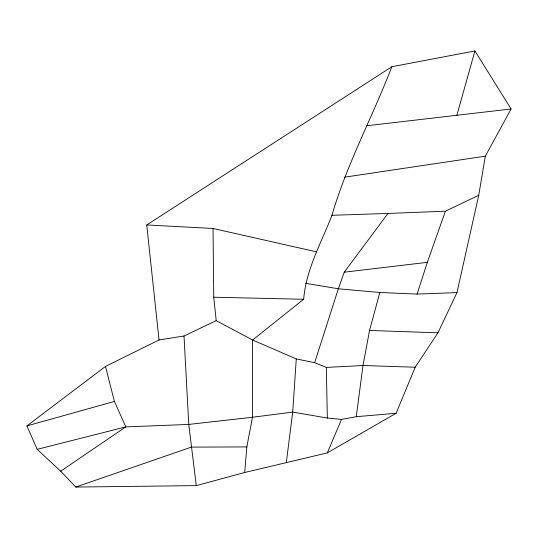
<?xml version="1.0" encoding="UTF-8"?>
<svg xmlns="http://www.w3.org/2000/svg" width="538" height="538" viewBox="0 0 538 538"><rect width="100%" height="100%" fill="white"/><g stroke="black" fill="none" stroke-linecap="round" stroke-linejoin="round"><path stroke-width="0.81" d="M159.033 339.976L146.733 224.958L391.846 66.732L474.913 50.942L511.1 108.972L485.316 156.175L478.733 195.287L456.984 292.605L437.945 332.82L415.195 367.219L396.109 413.265L327.292 452.895L244.676 472.505L196.269 485.619L75.771 487.058L60.693 471.201L37.183 449.344L26.9 425.901L105.502 366.418L159.033 339.976L184.009 336.001L216.202 320.635L252.604 340.003L296.277 358.92L292.706 412.081L286.297 462.626M244.676 472.505L246.848 446.923L252.477 417.246L252.604 340.003L303.667 299.269C306.021 269.477 321.381 242.725 331.939 215.294C346.923 163.875 372.659 116.591 391.846 66.732M37.183 449.344L125.805 426.883L188.771 424.428L252.477 417.246L292.706 412.081L327.326 418.039L341.516 419.425L356.264 416.701L362.989 365.524L369.539 330.46L379.815 292.504L417.098 294.078L456.984 292.605M456.863 115.28L474.913 50.942M296.277 358.92L314.649 362.666L338.348 288.772L344.219 272.208L387.979 213.445L445.43 211.192L478.733 195.287M417.098 294.078L427.327 262.329L445.43 211.192M327.292 452.895L341.516 419.425M60.693 471.201L125.805 426.883L114.399 401.435L105.502 366.418M75.771 487.058L191.34 447.112L246.848 446.923M26.9 425.901L114.399 401.435M344.522 177.19L485.316 156.175M344.219 272.208L427.327 262.329M367.037 125.724L511.1 108.972M356.264 416.701L396.109 413.265M314.649 362.666L326.324 367.414L362.989 365.524L415.195 367.219M331.939 215.294L387.979 213.445M146.733 224.958L213.035 228.462L213.747 297.211L303.667 299.269M369.539 330.46L437.945 332.82M379.815 292.504L338.348 288.772L305.645 283.311M213.035 228.462L316.505 251.845M196.269 485.619L188.771 424.428L184.009 336.001M213.747 297.211L216.202 320.635M326.324 367.414L327.326 418.039"/></g></svg>
